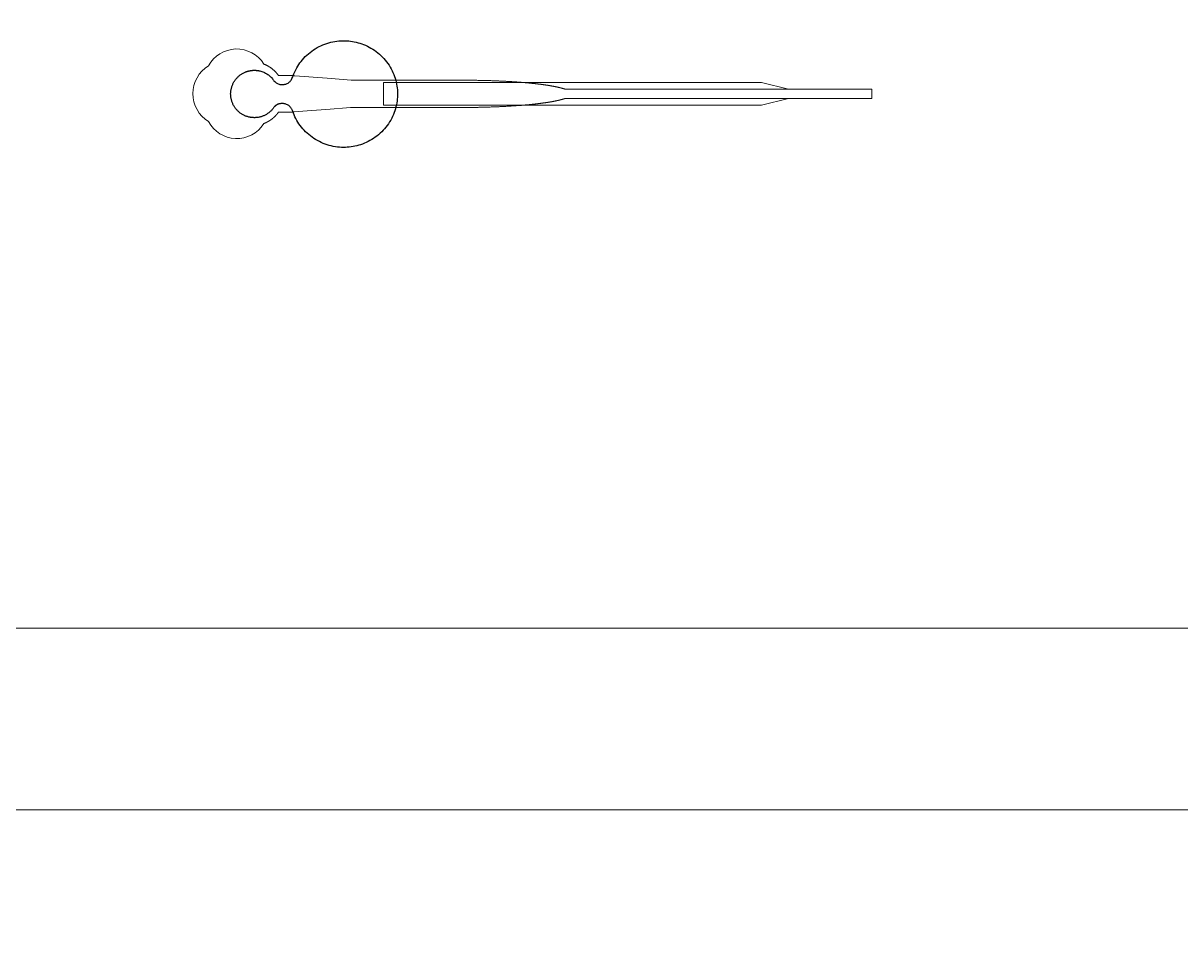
# Model space of a CAD drawing. Header units: inches. Extents: x -52997 to 52003, y -52254 to 52746.
# Drawn here: x -11519 to -5149, y -20643 to -15618 of the extents above; entities that cross this region are included whole.
import ezdxf

# ---------------------------------------------------------------- set-up
doc = ezdxf.new("R2010")
doc.units = ezdxf.units.IN
doc.header["$MEASUREMENT"] = 0
doc.layers.add('1', color=1, linetype='Continuous')
doc.layers.add('2', color=140, linetype='Continuous', lineweight=0)
doc.layers.add('3', color=90, linetype='Continuous', lineweight=0)

msp = doc.modelspace()

# ---------------------------------------------------------------- linework, layer by layer
at = {"layer": '1'}
for points in [[(-16283.4, -47485.7), (0, -47485.7), (16283.4, -47485.7, 5.999107)], [(-16250, -47285.7), (0, -47285.7), (16250, -47285.7, 5.986812)], [(-13685.8, -45485.7), (0, -45485.7), (13685.8, -45485.7, 6.794322)]]:
    msp.add_lwpolyline(points, format="xyb", close=True, dxfattribs=at)
msp.add_circle((-497.2, 245.8), 52500, dxfattribs=at)
msp.add_rational_spline([(-10137.6, -16078.6), (-10115.4, -16055.5), (-10083.7, -16060.7), (-10052.1, -16065.9), (-10038.5, -16094.9), (-9963, -16335.8), (-9711, -16298.1), (-9459, -16260.4), (-9458.9, -16008.3), (-9458.8, -15756.1), (-9710.7, -15718.2), (-9962.7, -15680.3), (-10038.4, -15921.1), (-10051.6, -15949.6), (-10082.5, -15955.3), (-10113.3, -15961.1), (-10135.9, -15939.3), (-10187.2, -15855.9), (-10281.6, -15882), (-10376, -15908.1), (-10377.2, -16006), (-10378.4, -16104), (-10284.7, -16132.4), (-10190.9, -16160.8), (-10137.6, -16078.6)], [1, 0.884783429184, 1, 0.884783429184, 1, 0.758252289935, 1, 0.758252289935, 1, 0.758252289935, 1, 0.758252289935, 1, 0.888941908896, 1, 0.888941908896, 1, 0.79946124759, 1, 0.79946124759, 1, 0.79946124759, 1, 0.79946124759, 1], degree=2, knots=[0, 0, 0, 0.969535, 0.969535, 1.939069, 1.939069, 3.359405, 3.359405, 4.779741, 4.779741, 6.200078, 6.200078, 7.620414, 7.620414, 8.571947, 8.571947, 9.52348, 9.52348, 10.812277, 10.812277, 12.101074, 12.101074, 13.389871, 13.389871, 14.678668, 14.678668, 14.678668], dxfattribs=at)
at = {"layer": '2'}
for points in [[(-16283.4, -47485.7), (0, -47485.7), (16283.4, -47485.7, 5.999107)], [(-16250, -47285.7), (0, -47285.7), (16250, -47285.7, 5.986812)], [(-13685.8, -45485.7), (0, -45485.7), (13685.8, -45485.7, 6.794322)], [(-10194.8, -16170.4), (-10194.5, -16170.3), (-10193.7, -16170), (-10192.8, -16169.7), (-10192, -16169.3), (-10191.1, -16169), (-10190.3, -16168.6), (-10189.4, -16168.3), (-10188.6, -16167.9), (-10187.7, -16167.5), (-10186.9, -16167.2), (-10186, -16166.8), (-10185.2, -16166.4), (-10184.3, -16166), (-10183.4, -16165.6), (-10182.6, -16165.2), (-10181.7, -16164.8), (-10180.9, -16164.4), (-10180, -16163.9), (-10179.2, -16163.5), (-10178.3, -16163.1), (-10177.4, -16162.6), (-10176.6, -16162.2), (-10175.7, -16161.7), (-10174.9, -16161.3), (-10174, -16160.8), (-10173.2, -16160.3), (-10172.3, -16159.9), (-10171.4, -16159.4), (-10170.6, -16158.9), (-10169.7, -16158.4), (-10168.9, -16157.9), (-10168, -16157.4), (-10167.2, -16156.9), (-10166.3, -16156.4), (-10165.5, -16155.8), (-10164.6, -16155.3), (-10163.8, -16154.8), (-10162.9, -16154.2), (-10162.1, -16153.7), (-10161.2, -16153.1), (-10160.4, -16152.6), (-10159.6, -16152), (-10158.7, -16151.4), (-10157.9, -16150.9), (-10157.1, -16150.3), (-10156.2, -16149.7), (-10155.4, -16149.1), (-10154.6, -16148.5), (-10153.8, -16147.9), (-10152.9, -16147.3), (-10152.1, -16146.7), (-10151.3, -16146.1), (-10150.5, -16145.5), (-10149.7, -16144.8), (-10148.9, -16144.2), (-10148.1, -16143.6), (-10147.3, -16142.9), (-10146.5, -16142.3), (-10145.7, -16141.7), (-10144.9, -16141), (-10144.1, -16140.4), (-10143.4, -16139.7), (-10142.6, -16139), (-10141.8, -16138.4), (-10141, -16137.7), (-10140.3, -16137), (-10139.5, -16136.3), (-10138.8, -16135.7), (-10138, -16135), (-10137.3, -16134.3), (-10136.5, -16133.6), (-10135.8, -16132.9), (-10135, -16132.2), (-10134.3, -16131.5), (-10133.6, -16130.8), (-10132.9, -16130.1), (-10132.2, -16129.3), (-10131.4, -16128.6), (-10130.7, -16127.9), (-10130, -16127.2), (-10129.3, -16126.4), (-10128.7, -16125.7), (-10128, -16125), (-10127.3, -16124.3), (-10126.6, -16123.5), (-10126, -16122.8), (-10125.3, -16122), (-10124.6, -16121.3), (-10124, -16120.5), (-10123.3, -16119.8), (-10122.7, -16119), (-10122.1, -16118.3), (-10121.4, -16117.5), (-10120.8, -16116.8), (-10120.2, -16116), (-10119.6, -16115.3), (-10119, -16114.5), (-10118.4, -16113.7), (-10117.8, -16113), (-10117.2, -16112.2), (-10116.6, -16111.4), (-10116.1, -16110.7), (-10115.5, -16109.9), (-10114.9, -16109.1), (-10114.4, -16108.4), (-10113.8, -16107.6), (-10113.3, -16106.8), (-10069.7, -16106.8), (-10047.9, -16106.8), (-10037, -16106.8), (-10034.3, -16106.8), (-10032.9, -16106.8), (-10032.9, -16106.8), (-10032.9, -16106.8), (-10032.9, -16106.8), (-10032.9, -16106.8), (-10032.8, -16106.8), (-10032.8, -16106.8), (-10032.4, -16106.8), (-10031.7, -16106.7), (-10030.3, -16106.6), (-10027.6, -16106.4), (-10005.5, -16104.7), (-9828.9, -16091.2), (-9740.5, -16084.4), (-9718.4, -16082.7), (-9707.4, -16081.9), (-9707.1, -16081.8), (-9707, -16081.8), (-9707, -16081.8), (-9706.9, -16081.8), (-9706.8, -16081.8), (-9706.4, -16081.8), (-9445.9, -16081.8), (-9439.7, -16081.8), (-9427.1, -16081.8), (-9326.6, -16081.8), (-9125.5, -16081.8), (-9113, -16081.8), (-9106.7, -16081.8), (-9103.6, -16081.8), (-9102, -16081.8), (-9101.6, -16081.8), (-9101.4, -16081.8), (-9101.3, -16081.8), (-9101.3, -16081.8), (-9101.2, -16081.8), (-9101.2, -16081.8), (-9100.6, -16081.8), (-9096, -16081.8), (-9091.4, -16081.8), (-9086.8, -16081.8), (-9082.2, -16081.8), (-9077.6, -16081.8), (-9072.9, -16081.7), (-9068.2, -16081.7), (-9063.6, -16081.7), (-9058.9, -16081.6), (-9054.2, -16081.6), (-9049.4, -16081.6), (-9044.7, -16081.5), (-9040, -16081.4), (-9035.2, -16081.4), (-9030.5, -16081.3), (-9025.7, -16081.2), (-9021, -16081.2), (-9016.2, -16081.1), (-9011.4, -16081), (-9006.6, -16080.9), (-9001.8, -16080.8), (-8997, -16080.7), (-8992.2, -16080.6), (-8987.4, -16080.5), (-8982.6, -16080.3), (-8977.8, -16080.2), (-8972.9, -16080.1), (-8968.1, -16080), (-8963.3, -16079.8), (-8958.5, -16079.7), (-8953.6, -16079.5), (-8948.8, -16079.4), (-8944, -16079.2), (-8939.1, -16079), (-8934.3, -16078.9), (-8929.5, -16078.7), (-8924.6, -16078.5), (-8919.8, -16078.3), (-8915, -16078.1), (-8910.2, -16077.9), (-8905.4, -16077.7), (-8900.5, -16077.5), (-8895.7, -16077.3), (-8890.9, -16077.1), (-8886.1, -16076.8), (-8881.4, -16076.6), (-8876.6, -16076.4), (-8871.8, -16076.1), (-8867.1, -16075.9), (-8862.3, -16075.6), (-8857.6, -16075.4), (-8852.8, -16075.1), (-8848.1, -16074.8), (-8843.4, -16074.6), (-8838.7, -16074.3), (-8834, -16074), (-8829.4, -16073.7), (-8824.7, -16073.4), (-8820.1, -16073.1), (-8815.4, -16072.8), (-8810.8, -16072.5), (-8806.3, -16072.1), (-8801.7, -16071.8), (-8799.4, -16071.6), (-8797.1, -16071.5), (-8794.9, -16071.3), (-8792.6, -16071.1), (-8790.3, -16071), (-8788.1, -16070.8), (-8785.8, -16070.6), (-8783.6, -16070.5), (-8781.3, -16070.3), (-8779.1, -16070.1), (-8776.9, -16069.9), (-8774.6, -16069.7), (-8772.4, -16069.6), (-8770.2, -16069.4), (-8768, -16069.2), (-8765.8, -16069), (-8763.6, -16068.8), (-8761.4, -16068.6), (-8759.2, -16068.5), (-8757, -16068.3), (-8754.9, -16068.1), (-8752.7, -16067.9), (-8750.5, -16067.7), (-8748.4, -16067.5), (-8746.2, -16067.3), (-8744.1, -16067.1), (-8741.9, -16066.9), (-8739.8, -16066.7), (-8737.7, -16066.5), (-8735.6, -16066.3), (-8733.5, -16066.1), (-8731.3, -16065.9), (-8729.2, -16065.7), (-8727.2, -16065.5), (-8725.1, -16065.3), (-8723, -16065.1), (-8720.9, -16064.8), (-8718.9, -16064.6), (-8716.8, -16064.4), (-8714.8, -16064.2), (-8712.7, -16064), (-8710.7, -16063.8), (-8708.7, -16063.5), (-8706.6, -16063.3), (-8704.6, -16063.1), (-8702.6, -16062.9), (-8700.6, -16062.7), (-8698.6, -16062.4), (-8696.7, -16062.2), (-8694.7, -16062), (-8692.7, -16061.8), (-8690.8, -16061.5), (-8688.8, -16061.3), (-8686.9, -16061.1), (-8684.9, -16060.8), (-8683, -16060.6), (-8681.1, -16060.4), (-8679.2, -16060.1), (-8677.3, -16059.9), (-8675.4, -16059.7), (-8673.5, -16059.4), (-8671.6, -16059.2), (-8669.8, -16058.9), (-8667.9, -16058.7), (-8666.1, -16058.5), (-8664.2, -16058.2), (-8662.4, -16058), (-8660.6, -16057.7), (-8658.8, -16057.5), (-8657, -16057.2), (-8655.2, -16057), (-8653.4, -16056.7), (-8651.6, -16056.5), (-8649.8, -16056.2), (-8648.1, -16056), (-8646.3, -16055.7), (-8644.6, -16055.5), (-8642.9, -16055.2), (-8641.1, -16055), (-8639.4, -16054.7), (-8637.7, -16054.5), (-8636, -16054.2), (-8634.4, -16053.9), (-8632.7, -16053.7), (-8631, -16053.4), (-8629.4, -16053.2), (-8627.7, -16052.9), (-8626.1, -16052.6), (-8624.5, -16052.4), (-8622.9, -16052.1), (-8621.3, -16051.8), (-8619.7, -16051.6), (-8618.1, -16051.3), (-8616.5, -16051), (-8614.9, -16050.8), (-8613.4, -16050.5), (-8611.9, -16050.2), (-8610.3, -16050), (-8608.8, -16049.7), (-8607.3, -16049.4), (-8605.8, -16049.1), (-8604.3, -16048.9), (-8602.8, -16048.6), (-8601.3, -16048.3), (-8599.9, -16048), (-8598.4, -16047.8), (-8597, -16047.5), (-8595.6, -16047.2), (-8594.1, -16046.9), (-8592.7, -16046.6), (-8591.3, -16046.4), (-8589.9, -16046.1), (-8588.6, -16045.8), (-8587.2, -16045.5), (-8585.8, -16045.2), (-8584.5, -16044.9), (-8583.2, -16044.7), (-8581.8, -16044.4), (-8580.5, -16044.1), (-8579.2, -16043.8), (-8577.9, -16043.5), (-8576.7, -16043.2), (-8575.4, -16043), (-8574.1, -16042.7), (-8572.9, -16042.4), (-8571.7, -16042.1), (-8570.4, -16041.8), (-8569.2, -16041.5), (-8568, -16041.2), (-8566.8, -16040.9), (-8565.6, -16040.6), (-8564.5, -16040.3), (-8563.3, -16040.1), (-8562.2, -16039.8), (-8561, -16039.5), (-8559.9, -16039.2), (-8558.8, -16038.9), (-8557.7, -16038.6), (-8556.6, -16038.3), (-8555.5, -16038), (-8554.4, -16037.7), (-8553.4, -16037.4), (-8552.3, -16037.1), (-8551.3, -16036.8), (-8550.3, -16036.5), (-8549.2, -16036.2), (-8548.2, -16035.9), (-8547.2, -16035.6), (-8546.3, -16035.3), (-8545.3, -16035), (-8544.3, -16034.7), (-8543.4, -16034.4), (-8542.4, -16034.1), (-8541.5, -16033.8), (-8540.6, -16033.5), (-8539.7, -16033.2), (-8538.8, -16032.9), (-8537.9, -16032.6), (-8537, -16032.3), (-8535.6, -16031.9), (-6850, -16032), (-6850, -15981.8), (-8535.5, -15981.8), (-8535.8, -15981.7), (-8536.7, -15981.4), (-8537.6, -15981.1), (-8538.4, -15980.8), (-8539.3, -15980.5), (-8540.2, -15980.2), (-8541.2, -15979.9), (-8542.1, -15979.6), (-8543, -15979.3), (-8544, -15979), (-8544.9, -15978.7), (-8545.9, -15978.4), (-8546.9, -15978.1), (-8547.9, -15977.8), (-8548.9, -15977.5), (-8549.9, -15977.2), (-8550.9, -15976.9), (-8552, -15976.6), (-8553, -15976.3), (-8554.1, -15976.1), (-8555.1, -15975.8), (-8556.2, -15975.5), (-8557.3, -15975.2), (-8558.4, -15974.9), (-8559.5, -15974.6), (-8560.7, -15974.3), (-8561.8, -15974), (-8563, -15973.7), (-8564.1, -15973.4), (-8565.3, -15973.1), (-8566.5, -15972.8), (-8567.7, -15972.5), (-8568.9, -15972.2), (-8570.1, -15971.9), (-8571.3, -15971.7), (-8572.5, -15971.4), (-8573.8, -15971.1), (-8575, -15970.8), (-8576.3, -15970.5), (-8577.6, -15970.2), (-8578.9, -15969.9), (-8580.2, -15969.6), (-8581.5, -15969.4), (-8582.8, -15969.1), (-8584.1, -15968.8), (-8585.5, -15968.5), (-8586.8, -15968.2), (-8588.2, -15967.9), (-8589.6, -15967.7), (-8591, -15967.4), (-8592.4, -15967.1), (-8593.8, -15966.8), (-8595.2, -15966.5), (-8596.6, -15966.3), (-8598.1, -15966), (-8599.5, -15965.7), (-8601, -15965.4), (-8602.5, -15965.1), (-8603.9, -15964.9), (-8605.4, -15964.6), (-8606.9, -15964.3), (-8608.4, -15964), (-8610, -15963.8), (-8611.5, -15963.5), (-8613, -15963.2), (-8614.6, -15963), (-8616.2, -15962.7), (-8617.7, -15962.4), (-8619.3, -15962.2), (-8620.9, -15961.9), (-8622.5, -15961.6), (-8624.1, -15961.4), (-8625.7, -15961.1), (-8627.4, -15960.8), (-8629, -15960.6), (-8630.7, -15960.3), (-8632.3, -15960), (-8634, -15959.8), (-8635.7, -15959.5), (-8637.4, -15959.3), (-8639.1, -15959), (-8640.8, -15958.7), (-8642.5, -15958.5), (-8644.2, -15958.2), (-8646, -15958), (-8647.7, -15957.7), (-8649.5, -15957.5), (-8651.2, -15957.2), (-8653, -15957), (-8654.8, -15956.7), (-8656.6, -15956.5), (-8658.4, -15956.2), (-8660.2, -15956), (-8662, -15955.7), (-8663.9, -15955.5), (-8665.7, -15955.2), (-8667.5, -15955), (-8669.4, -15954.8), (-8671.3, -15954.5), (-8673.1, -15954.3), (-8675, -15954), (-8676.9, -15953.8), (-8678.8, -15953.6), (-8680.7, -15953.3), (-8682.6, -15953.1), (-8684.5, -15952.9), (-8686.5, -15952.6), (-8688.4, -15952.4), (-8690.4, -15952.2), (-8692.3, -15951.9), (-8694.3, -15951.7), (-8696.2, -15951.5), (-8698.2, -15951.3), (-8700.2, -15951), (-8702.2, -15950.8), (-8704.2, -15950.6), (-8706.2, -15950.4), (-8708.2, -15950.2), (-8710.3, -15949.9), (-8712.3, -15949.7), (-8714.3, -15949.5), (-8716.4, -15949.3), (-8718.4, -15949.1), (-8720.5, -15948.9), (-8722.6, -15948.7), (-8724.6, -15948.4), (-8726.7, -15948.2), (-8728.8, -15948), (-8730.9, -15947.8), (-8733, -15947.6), (-8735.1, -15947.4), (-8737.2, -15947.2), (-8739.3, -15947), (-8741.5, -15946.8), (-8743.6, -15946.6), (-8745.7, -15946.4), (-8747.9, -15946.2), (-8750, -15946), (-8752.2, -15945.8), (-8754.4, -15945.6), (-8756.5, -15945.4), (-8758.7, -15945.3), (-8760.9, -15945.1), (-8763.1, -15944.9), (-8765.3, -15944.7), (-8767.5, -15944.5), (-8769.7, -15944.3), (-8771.9, -15944.1), (-8774.1, -15944), (-8776.3, -15943.8), (-8778.5, -15943.6), (-8780.8, -15943.4), (-8783, -15943.2), (-8785.2, -15943.1), (-8787.5, -15942.9), (-8789.7, -15942.7), (-8792, -15942.6), (-8794.2, -15942.4), (-8796.5, -15942.2), (-8798.8, -15942.1), (-8803.3, -15941.7), (-8807.9, -15941.4), (-8812.5, -15941.1), (-8817.1, -15940.8), (-8821.7, -15940.5), (-8826.3, -15940.2), (-8831, -15939.9), (-8835.6, -15939.6), (-8840.3, -15939.3), (-8845, -15939), (-8849.7, -15938.7), (-8854.4, -15938.5), (-8859.1, -15938.2), (-8863.8, -15937.9), (-8868.6, -15937.7), (-8873.3, -15937.5), (-8878.1, -15937.2), (-8882.8, -15937), (-8887.6, -15936.7), (-8892.4, -15936.5), (-8897.2, -15936.3), (-8901.9, -15936.1), (-8906.7, -15935.9), (-8911.5, -15935.7), (-8916.3, -15935.5), (-8921.1, -15935.3), (-8925.9, -15935.1), (-8930.7, -15934.9), (-8935.6, -15934.7), (-8940.4, -15934.6), (-8945.2, -15934.4), (-8950, -15934.3), (-8954.8, -15934.1), (-8959.6, -15933.9), (-8964.4, -15933.8), (-8969.2, -15933.7), (-8974, -15933.5), (-8978.8, -15933.4), (-8983.6, -15933.3), (-8988.4, -15933.2), (-8993.2, -15933.1), (-8998, -15932.9), (-9002.7, -15932.8), (-9007.5, -15932.8), (-9012.3, -15932.7), (-9017, -15932.6), (-9021.8, -15932.5), (-9026.5, -15932.4), (-9031.2, -15932.3), (-9035.9, -15932.3), (-9040.7, -15932.2), (-9045.4, -15932.2), (-9050, -15932.1), (-9054.7, -15932.1), (-9059.4, -15932), (-9064.1, -15932), (-9068.7, -15931.9), (-9073.3, -15931.9), (-9078, -15931.9), (-9082.6, -15931.9), (-9087.2, -15931.9), (-9089.5, -15931.8), (-9090, -15931.8), (-9090.3, -15931.8), (-9090.5, -15931.8), (-9090.7, -15931.8), (-9092.2, -15931.8), (-9098.6, -15931.8), (-9111.4, -15931.8), (-9162.4, -15931.8), (-9366.3, -15931.8), (-9417.3, -15931.8), (-9442.8, -15931.8), (-9449.1, -15931.8), (-9450.7, -15931.8), (-9706.5, -15931.8), (-9706.9, -15931.8), (-9707, -15931.8), (-9707, -15931.8), (-9707, -15931.8), (-9707.1, -15931.8), (-9707.5, -15931.8), (-9708.8, -15931.7), (-9714.4, -15931.3), (-9758.5, -15927.9), (-9846.8, -15921.1), (-10023.5, -15907.6), (-10029, -15907.1), (-10031.8, -15906.9), (-10032.5, -15906.9), (-10032.8, -15906.8), (-10032.8, -15906.8), (-10032.9, -15906.8), (-10032.9, -15906.8), (-10032.9, -15906.8), (-10032.9, -15906.8), (-10032.9, -15906.8), (-10033.3, -15906.8), (-10036, -15906.8), (-10041.5, -15906.8), (-10052.3, -15906.8), (-10074.1, -15906.8), (-10095.9, -15906.8), (-10106.8, -15906.8), (-10112.3, -15906.8), (-10113, -15906.8), (-10113.1, -15906.8), (-10113.2, -15906.8), (-10113.3, -15906.8), (-10113.3, -15906.8), (-10113.3, -15906.8), (-10113.3, -15906.8), (-10113.7, -15906.2), (-10114.5, -15905.1), (-10115.3, -15904), (-10116.1, -15902.9), (-10117, -15901.8), (-10117.8, -15900.6), (-10118.7, -15899.5), (-10119.6, -15898.4), (-10120.4, -15897.3), (-10121.3, -15896.2), (-10122.3, -15895.1), (-10123.2, -15894), (-10124.1, -15892.9), (-10125.1, -15891.8), (-10126, -15890.7), (-10127, -15889.6), (-10128, -15888.5), (-10129, -15887.5), (-10130, -15886.4), (-10131.1, -15885.3), (-10132.1, -15884.3), (-10133.1, -15883.2), (-10134.2, -15882.2), (-10135.3, -15881.1), (-10136.4, -15880.1), (-10137.5, -15879), (-10138.6, -15878), (-10139.7, -15877), (-10140.8, -15876), (-10142, -15875), (-10143.1, -15874), (-10144.3, -15873), (-10145.5, -15872), (-10146.7, -15871), (-10147.9, -15870.1), (-10149.1, -15869.1), (-10150.3, -15868.2), (-10151.5, -15867.2), (-10152.8, -15866.3), (-10154, -15865.4), (-10155.3, -15864.5), (-10156.5, -15863.6), (-10157.8, -15862.7), (-10159.1, -15861.8), (-10160.4, -15861), (-10161.7, -15860.1), (-10163, -15859.3), (-10164.3, -15858.4), (-10165.7, -15857.6), (-10167, -15856.8), (-10168.3, -15856), (-10169.7, -15855.2), (-10171.1, -15854.4), (-10172.4, -15853.6), (-10173.8, -15852.9), (-10175.2, -15852.1), (-10176.5, -15851.4), (-10177.9, -15850.7), (-10179.3, -15850), (-10180.7, -15849.3), (-10182.1, -15848.6), (-10183.5, -15848), (-10185, -15847.3), (-10186.4, -15846.7), (-10187.8, -15846.1), (-10189.2, -15845.5), (-10190.7, -15844.9), (-10192.1, -15844.3), (-10193.5, -15843.7), (-10194.8, -15843.2, 0.576044), (-10499.3, -15852.6, 0.560065), (-10499.3, -16159.1, 0.578435)]]:
    msp.add_lwpolyline(points, format="xyb", close=True, dxfattribs=at)
for points in [[(32452, 18302.2), (32452, -19945.5), (-32548, -19945.5), (-32548, 18302.2)], [(31452, 17302.2), (31452, -18945.5), (-31548, -18945.5), (-31548, 17302.2)]]:
    msp.add_lwpolyline(points, close=True, dxfattribs=at)
msp.add_lwpolyline([(-9450.6, -16081.8), (-9449.1, -16081.8), (-9445.9, -16081.8)], dxfattribs=at)
msp.add_circle((-497.2, 245.8), 52500, dxfattribs=at)
at = {"layer": '3'}
for points in [[(-16283.4, -47485.7), (0, -47485.7), (16283.4, -47485.7, 5.999107)], [(-16283.4, -47485.7), (0, -47485.7), (16283.4, -47485.7, 5.999107)], [(-16250, -47285.7), (0, -47285.7), (16250, -47285.7, 5.986812)], [(-16250, -47285.7), (0, -47285.7), (16250, -47285.7, 5.986812)], [(-13685.8, -45485.7), (0, -45485.7), (13685.8, -45485.7, 6.794322)], [(-13685.8, -45485.7), (0, -45485.7), (13685.8, -45485.7, 6.794322)]]:
    msp.add_lwpolyline(points, format="xyb", close=True, dxfattribs=at)
msp.add_lwpolyline([(-9536.4, -15944.3), (-7456.9, -15944.3), (-7306.9, -15981.8), (-6850, -15981.8), (-6850, -16031.8), (-7306.9, -16031.8), (-7456.9, -16069.3), (-9536.4, -16069.3)], close=True, dxfattribs=at)
msp.add_circle((-497.2, 245.8), 52500, dxfattribs=at)
msp.add_circle((-497.2, 245.8), 52500, dxfattribs=at)

doc.saveas('drawing.dxf')
